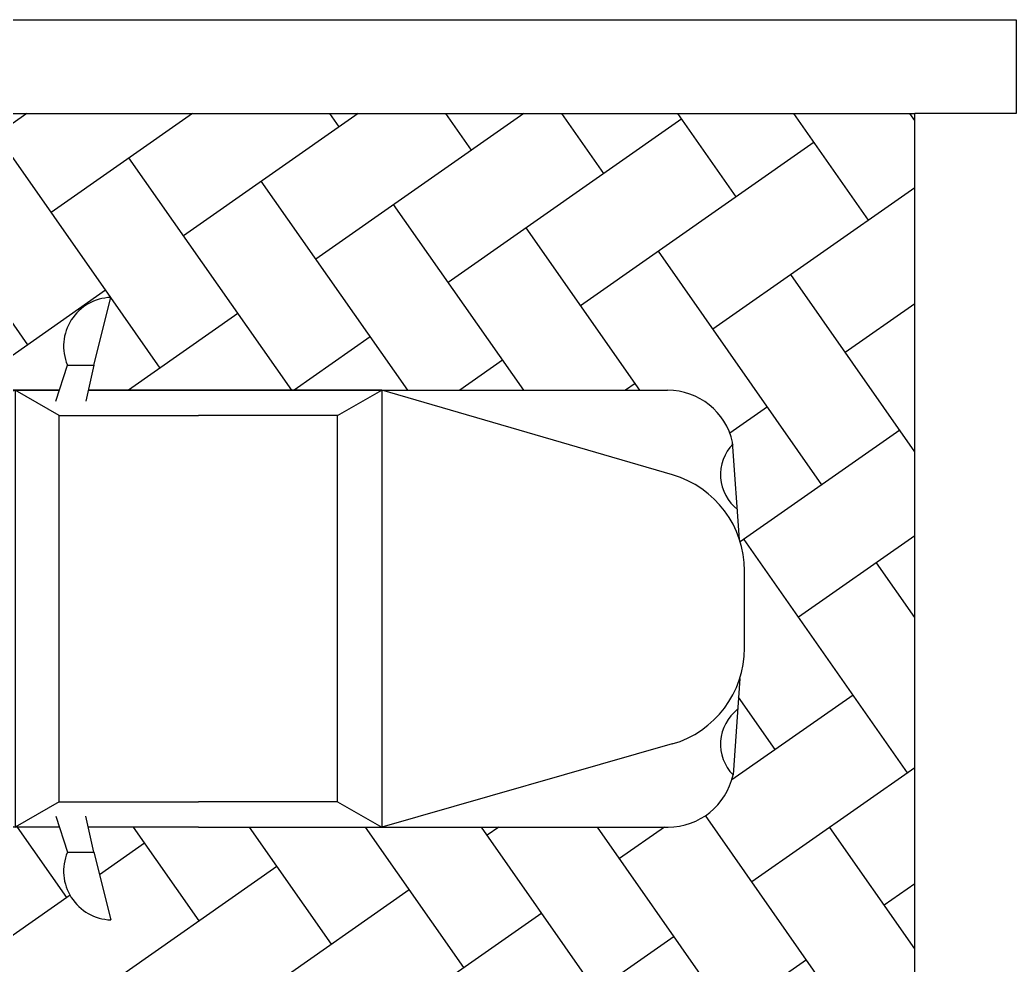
# Model space of a CAD drawing. Header units: millimetres. Extents: x 147955 to 203420, y 211875 to 264111.
# Drawn here: x 154383 to 160773, y 231413 to 237475 of the extents above; entities that cross this region are included whole.
import ezdxf

# ---------------------------------------------------------------- set-up
doc = ezdxf.new("R2010")
doc.units = ezdxf.units.MM
doc.layers.add('HATCH', color=7, linetype='Continuous')

# ---------------------------------------------------------------- blocks, each defined once
blk = doc.blocks.new('Car 2')
for p, q in [((-116.2, 0), (116.2, 0)), ((-208, -14.4), (-497.8, -34.5)), ((210.2, -15.1), (502.6, -36.1)), ((-404.7, -217.5), (-654.5, -1091.4)), ((-654.5, -1091.4), (-654.5, -229.7)), ((404.3, -216.2), (658.9, -1091.4)), ((658.9, -1091.4), (658.9, -231.3)), ((-654.5, -1224), (-654.5, -1091.4)), ((658.9, -1091.4), (-654.5, -1091.4)), ((-578.4, -1224), (-654.5, -1091.4)), ((582.7, -1224), (658.9, -1091.4)), ((658.9, -1224), (658.9, -1091.4)), ((658.9, -1091.4), (658.9, -1224)), ((-621.5, -1213.3), (-730.5, -1248.7)), ((-578.4, -1224), (582.7, -1224)), ((-578.4, -1224), (-578.4, -1642.7)), ((582.7, -1224), (582.7, -1642.7)), ((625.9, -1213.3), (734.9, -1248.7)), ((-730.5, -1248.7), (-730.5, -1327.7)), ((734.9, -1248.7), (734.9, -1327.7)), ((-730.5, -1327.7), (-621.5, -1304.2)), ((-654.5, -1642.7), (-654.5, -1311.4)), ((734.9, -1327.7), (625.9, -1304.2)), ((658.9, -1642.7), (658.9, -1311.4)), ((658.9, -1311.4), (658.9, -1642.7)), ((-730.5, -1327.7), (-933.7, -1379)), ((734.9, -1327.7), (938.1, -1379)), ((-654.5, -1642.7), (-654.5, -2193.9)), ((-578.4, -2061.3), (-578.4, -1642.7)), ((582.7, -2061.3), (582.7, -1642.7)), ((658.9, -1642.7), (658.9, -2193.9)), ((658.9, -2193.9), (658.9, -1642.7)), ((-578.4, -2061.3), (-654.5, -2193.9)), ((-578.4, -2061.3), (582.7, -2061.3)), ((582.7, -2061.3), (658.9, -2193.9)), ((658.9, -2193.9), (-654.5, -2193.9)), ((-654.5, -2193.9), (-654.5, -3055.6)), ((-404.7, -3067.8), (-654.5, -2193.9)), ((404.3, -3069.1), (658.9, -2193.9)), ((658.9, -2193.9), (658.9, -3054)), ((-208, -3270.9), (-497.8, -3250.9)), ((210.2, -3270.2), (502.6, -3249.2)), ((-116.2, -3285.3), (116.2, -3285.3))]:
    blk.add_line(p, q)
for centre, radius, start, end in [((-116.2, -300), 300, 90, 164.0439), ((-460.8, 52.6), 132.5, 231.2189, 324.4733), ((116.2, -300), 300, 16.2192, 90), ((460.8, 52.6), 132.5, 215.5267, 308.7811), ((-454.5, -229.7), 200, 102.5033, 180), ((458.9, -231.3), 200, 0, 77.37), ((-787.2, -1383.8), 146.6, 67.2535, 178.12), ((791.6, -1383.8), 146.6, 1.88, 112.7465), ((-454.5, -3055.6), 200, 180, 257.4967), ((458.9, -3054), 200, 282.63, 0), ((-116.2, -2985.3), 300, 195.9561, 270), ((116.2, -2985.3), 300, 270, 343.7808), ((-405.2, -3345.1), 132.2, 37.5809, 134.5014), ((405.2, -3345.1), 132.2, 45.4986, 142.4191)]:
    blk.add_arc(centre, radius, start, end)

msp = doc.modelspace()

# ---------------------------------------------------------------- hatches: boundary and pattern name
at = {"layer": 'HATCH'}
h = msp.add_hatch(dxfattribs=at)
h.set_pattern_fill('AR-HBONE', color=256, scale=6, angle=80)
h.paths.add_polyline_path([(160123.241, 236874.503), (151473.241, 236874.503), (151473.241, 223874.503), (160123.241, 223874.503)])
h.paths.add_polyline_path([(156703.636, 232297.946), (155528.013, 232297.946), (154821.416, 232297.946), (154856.379, 232135.834), (154965.779, 231702.502, -0.52538152), (154687.726, 232135.834), (154635.12, 232297.946), (154352.39, 232297.946), (152514.554, 232297.946, -0.35164882), (152098.123, 232632.148), (152055.351, 233250.183, -0.07792138), (152024.647, 233446.01), (152024.647, 233941.702, -0.0798518), (152056.872, 234142.198), (152101.692, 234765.762, -0.35102815), (152517.918, 235099.044), (154352.39, 235099.044), (154635.12, 235099.044), (154687.726, 235261.155, -0.52538152), (154965.779, 235694.488), (154856.379, 235261.155), (154821.416, 235099.044), (155528.013, 235099.044), (156703.636, 235099.044), (158538.108, 235099.044, -0.35102815), (158954.334, 234765.762), (158999.154, 234142.198, -0.0798518), (159031.38, 233941.702), (159031.38, 233446.01, -0.07792138), (159000.675, 233250.183), (158957.903, 232632.148, -0.35164882), (158541.472, 232297.946)], flags=16)
h.paths.add_polyline_path([(156703.636, 232297.946), (156420.917, 232460.33), (155528.013, 232460.33), (154635.109, 232460.33), (154352.39, 232297.946), (154352.39, 235099.044), (154635.109, 234936.659), (155528.013, 234936.659), (156420.917, 234936.659), (156703.636, 235099.044)], flags=0)
h.paths.add_polyline_path([(158666.139, 228843.364), (158811.465, 228194.807), (158811.465, 226797.879), (158670.102, 226160.41), (156581.899, 226160.41), (155455.861, 226160.41), (154329.823, 226160.41), (152241.62, 226160.41), (152100.257, 226797.879), (152100.257, 228194.807), (152245.583, 228843.364), (154329.823, 228843.364), (155455.861, 228843.364), (156581.899, 228843.364)], flags=16)
h.paths.add_polyline_path([(156581.899, 228843.364), (156581.899, 226160.41), (156311.105, 226315.945), (155455.861, 226315.945), (154600.618, 226315.945), (154329.823, 226160.41), (154329.823, 227501.887), (154329.823, 228843.364), (155455.861, 228843.364)], flags=0)

# ---------------------------------------------------------------- linework, layer by layer
for p, q in [((151073.241, 237474.503), (160773.241, 237474.503)), ((160773.241, 237474.503), (160773.241, 236874.503)), ((151473.241, 236874.503), (160123.241, 236874.503)), ((160123.241, 223874.503), (160123.241, 236874.503)), ((160773.241, 236874.503), (160123.241, 236874.503))]:
    msp.add_line(p, q)

# ---------------------------------------------------------------- block references
at = {"xscale": 2.132738754868271, "yscale": 2.132738754868271, "zscale": 2.132738754868271, "rotation": 90}
msp.add_blockref('Car 2', (152024.647, 233693.856), dxfattribs=at)

doc.saveas('drawing.dxf')
